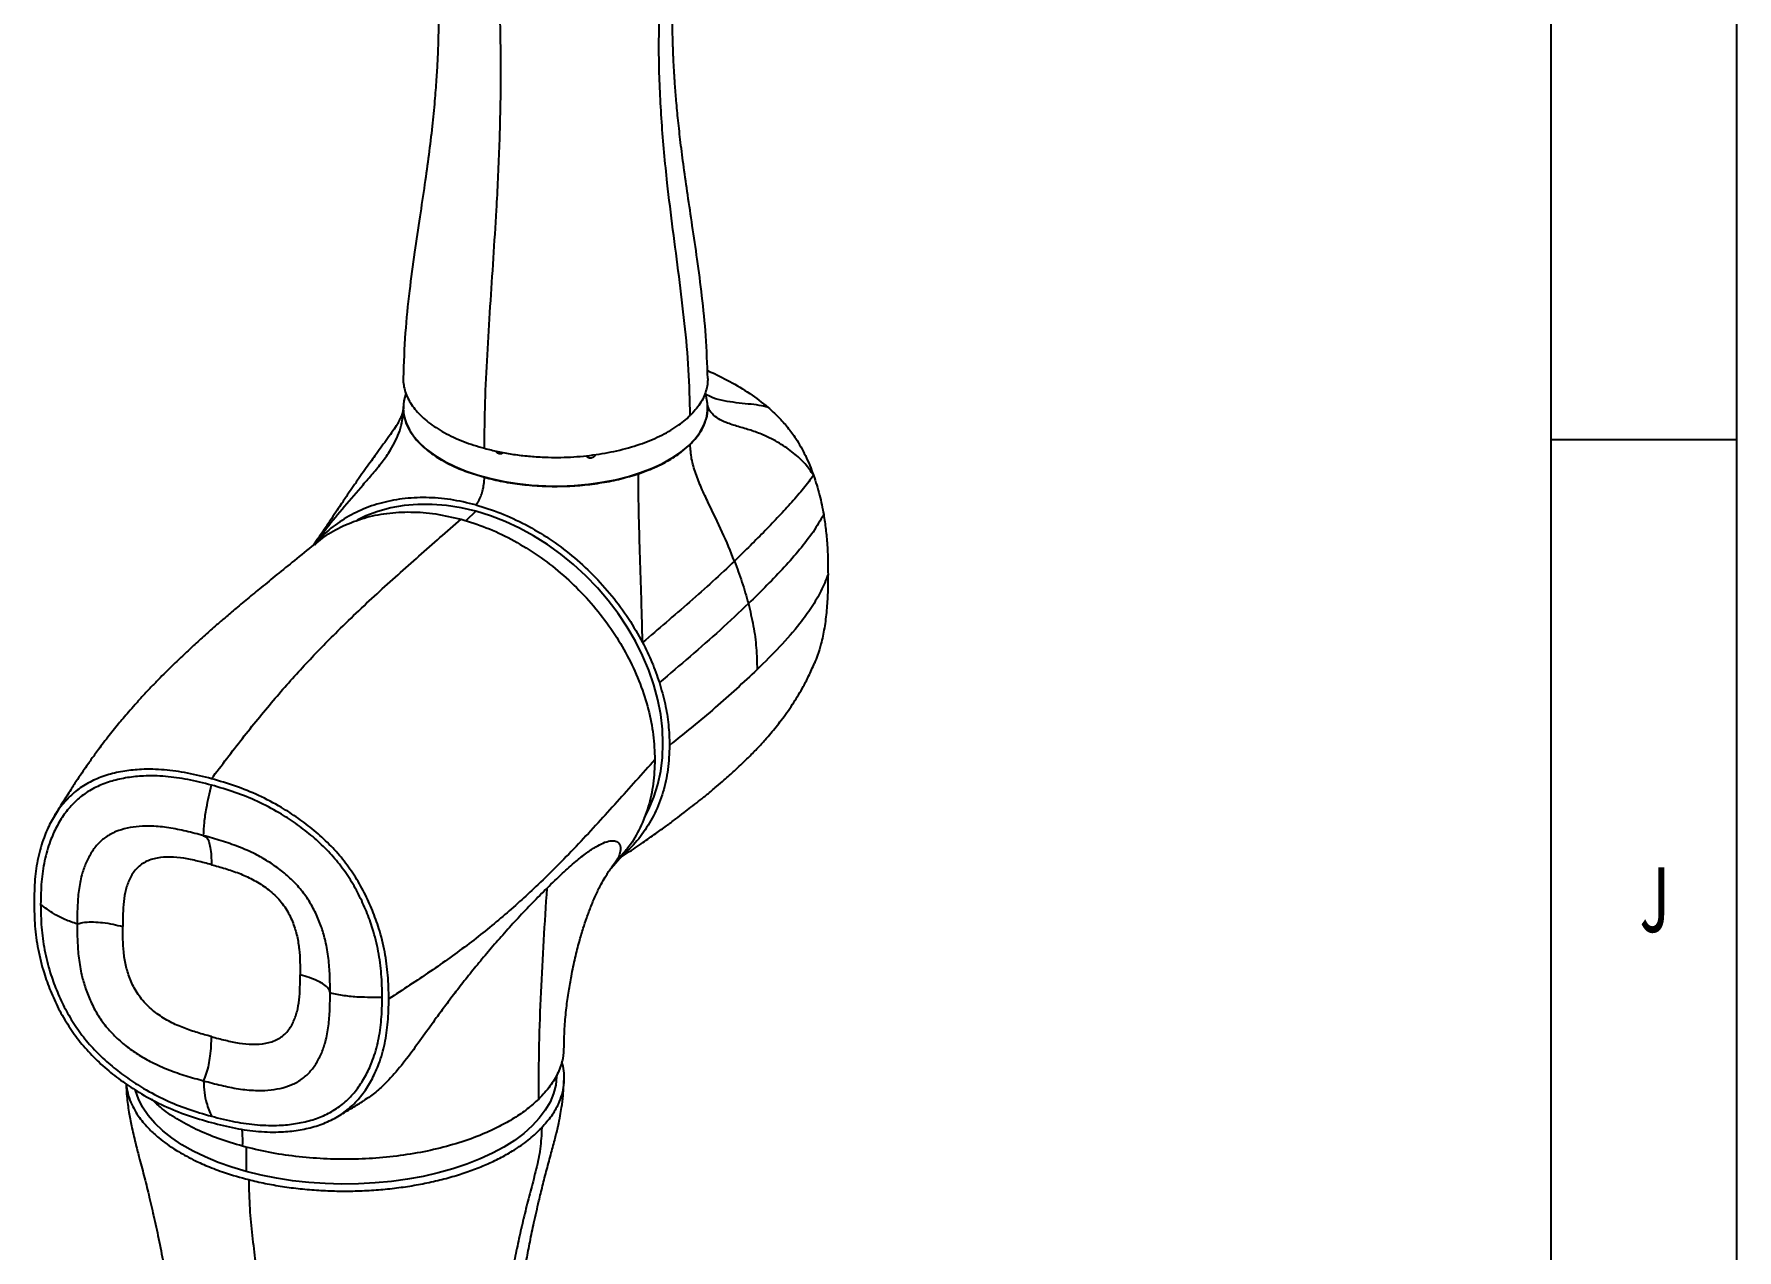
# Model space of a CAD drawing. Header units: millimetres. Extents: x 0 to 841, y 0 to 594.
# Drawn here: x 749.3 to 841, y 153.4 to 218.9 of the extents above; entities that cross this region are included whole.
import ezdxf

# ---------------------------------------------------------------- set-up
doc = ezdxf.new("R2010")
doc.units = ezdxf.units.MM
doc.layers.add('10', color=7, linetype='Continuous')
doc.layers.add('5', color=7, linetype='Continuous')
doc.styles.add('SLDTEXTSTYLE4', font='TXT', dxfattribs={"width": 0.7})

msp = doc.modelspace()

# ---------------------------------------------------------------- linework, layer by layer
at = {"color": 7, "linetype": 'Continuous', "lineweight": 25}
for p, q in [((769.1772, 198.7422), (769.1772, 198.7251)), ((769.1982, 198.9416), (769.1855, 198.7249)), ((785.5766, 198.7251), (785.5766, 198.7422)), ((784.0754, 196.2893), (784.6289, 196.7541)), ((781.841, 195.1826), (782.3503, 195.3674)), ((764.5518, 191.6371), (764.3471, 191.3409)), ((764.5507, 191.6379), (764.5255, 191.6011)), ((780.377, 173.9482), (780.9435, 174.6113))]:
    msp.add_line(p, q, dxfattribs=at)
at = {"color": 8, "linetype": 'Continuous', "lineweight": 25}
for p, q in [((769.1855, 198.7249), (769.1796, 198.6238)), ((773.0833, 193.1629), (772.5514, 192.6437)), ((764.5255, 191.6011), (764.347, 191.3409)), ((760.7158, 158.9233), (760.7158, 157.6054))]:
    msp.add_line(p, q, dxfattribs=at)
at = {"color": 7, "linetype": 'Continuous', "lineweight": 25, "flags": 128}
for points in [[(769.3097, 199.4981), (769.2082, 199.1091), (769.1774, 198.7135), (769.2187, 198.3182), (769.3316, 197.9266), (769.5152, 197.5422), (769.768, 197.1683), (770.0876, 196.8082), (770.4712, 196.4652), (770.9156, 196.1421), (771.4167, 195.8419), (771.9702, 195.5672), (772.5712, 195.3204), (773.2145, 195.1037), (773.8943, 194.9189), (774.6047, 194.7677), (775.3395, 194.6515), (776.0922, 194.5712), (776.8562, 194.5276), (777.6248, 194.521), (778.3912, 194.5515), (779.1487, 194.6188), (779.8906, 194.7224), (780.6104, 194.8613), (781.3018, 195.0343), (781.9587, 195.2399), (782.5753, 195.4762), (783.1463, 195.7413), (783.6666, 196.0327), (784.1316, 196.348), (784.5372, 196.6843), (784.8799, 197.0386), (785.1567, 197.408), (785.365, 197.7891), (785.5032, 198.1785), (785.57, 198.5729), (785.5648, 198.9688), (785.4876, 199.3627), (785.4412, 199.5066)], [(773.0833, 193.1629), (772.2923, 193.3478), (771.5061, 193.4713), (770.7297, 193.5326), (769.9677, 193.5314), (769.225, 193.4677), (768.506, 193.3419), (767.8153, 193.1547), (767.1571, 192.9073), (766.6907, 192.685)], [(782.1627, 176.6748), (782.3982, 177.1202), (782.6722, 177.7655), (782.8871, 178.4456), (783.0416, 179.1561), (783.1346, 179.8928), (783.1657, 180.651), (783.1346, 181.4262), (783.0416, 182.2134), (782.8871, 183.0079), (782.6722, 183.8048), (782.3982, 184.5991), (782.0668, 185.386), (781.68, 186.1605), (781.2401, 186.918), (780.75, 187.6538), (780.2126, 188.3633), (779.6313, 189.0421), (779.0096, 189.6861), (778.3514, 190.2912), (777.6606, 190.8539), (776.9417, 191.3705), (776.199, 191.8379), (775.437, 192.2532), (774.6606, 192.614), (773.8744, 192.9178), (773.0833, 193.1629)], [(777.4361, 162.7982), (777.435, 162.7142), (777.387, 162.2539), (777.2691, 161.7969), (777.0819, 161.346), (776.8266, 160.9041), (776.5048, 160.4739), (776.1185, 160.0581), (775.67, 159.6591), (775.1621, 159.2795), (774.5979, 158.9216), (773.981, 158.5875), (773.315, 158.2795), (772.6042, 157.9993), (771.8529, 157.7486), (771.0657, 157.5292), (770.2475, 157.3422), (769.4034, 157.1888), (768.5385, 157.07), (767.6582, 156.9866), (766.7678, 156.9389), (765.873, 156.9274), (764.9791, 156.9521), (764.0918, 157.0128), (763.2165, 157.1092), (762.3585, 157.2407), (761.5233, 157.4065), (760.7158, 157.6054)], [(760.7158, 157.6054), (759.9412, 157.8364), (759.2041, 158.098), (758.5091, 158.3886), (757.8606, 158.7064), (757.2624, 159.0493), (756.7184, 159.4154), (756.2318, 159.8024), (755.8056, 160.2078), (755.4425, 160.6292), (755.1448, 161.064), (754.9142, 161.5094), (754.7521, 161.9628), (754.7418, 162.0006)]]:
    msp.add_lwpolyline(points, dxfattribs=at)
at = {"color": 7, "linetype": 'Continuous', "lineweight": 25}
for points, knots in [([(785.5767, 200.3109), (785.5517, 201.0794), (785.5033, 202.5648), (785.2813, 204.7059), (785.0227, 206.6819), (784.754, 208.4945), (784.5047, 210.1466), (784.29, 211.6404), (784.1174, 212.977), (783.9835, 214.1717), (783.8836, 215.2189), (783.8112, 216.1285), (783.7584, 216.9378), (783.7188, 217.7183), (783.691, 218.5125), (783.6759, 219.3484), (783.6764, 220.2265), (783.6952, 221.1475), (783.7332, 222.0958), (783.7936, 223.1199), (783.8854, 224.2912), (784.0195, 225.648), (784.1998, 227.145), (784.4269, 228.7709), (784.6903, 230.5174), (784.978, 232.4292), (785.2572, 234.5122), (785.4977, 236.7706), (785.5496, 238.3454), (785.5765, 239.1593)], [0, 0, 0, 0, 0.0581819, 0.1124539, 0.1627764, 0.209129, 0.2515084, 0.2899108, 0.3243423, 0.3548101, 0.3824818, 0.405813, 0.4260533, 0.4465442, 0.4674706, 0.4888338, 0.5126401, 0.5369728, 0.5618357, 0.5879632, 0.6184965, 0.6538048, 0.6938961, 0.7348543, 0.7798401, 0.8288561, 0.8819038, 0.9389611, 1, 1, 1, 1]), ([(784.6292, 198.3141), (784.6114, 199.1348), (784.5758, 200.7765), (784.3396, 203.281), (784.0358, 205.7976), (783.699, 208.3218), (783.3545, 211.1022), (783.0747, 214.1242), (782.9227, 217.371), (782.9666, 220.3157), (783.1414, 222.9692), (783.3835, 225.3506), (783.6961, 227.7069), (784.0337, 230.0531), (784.3384, 232.4097), (784.5756, 234.7908), (784.6113, 236.4167), (784.6292, 237.2295)], [0, 0, 0, 0, 0.0626285, 0.1252753, 0.1880309, 0.2508616, 0.3136887, 0.3958663, 0.4779058, 0.5598977, 0.6227207, 0.6856247, 0.7485888, 0.8115574, 0.8744506, 0.9372346, 1, 1, 1, 1]), ([(770.9058, 223.7922), (770.9188, 223.6343), (770.9529, 223.2178), (770.9952, 222.5479), (771.0352, 221.7671), (771.0628, 220.9729), (771.078, 220.137), (771.0775, 219.2589), (771.0586, 218.338), (771.0207, 217.3897), (770.9602, 216.3656), (770.8684, 215.1944), (770.7343, 213.8376), (770.5541, 212.3406), (770.3269, 210.7147), (770.0636, 208.9681), (769.7758, 207.0563), (769.4967, 204.9734), (769.2562, 202.7151), (769.2042, 201.1403), (769.1774, 200.3263)], [0, 0, 0, 0, 0.0203759, 0.0537465, 0.0875305, 0.1220323, 0.1572539, 0.1965028, 0.236619, 0.2776091, 0.320684, 0.3710234, 0.4292358, 0.4953322, 0.5628579, 0.6370312, 0.7178462, 0.8052953, 0.8993623, 1, 1, 1, 1]), ([(769.1787, 200.3263), (769.1782, 200.3206), (769.1665, 200.1976), (769.1965, 199.9542), (769.2749, 199.5983), (769.4183, 199.248), (769.6153, 198.9076), (769.8664, 198.5776), (770.1742, 198.2559), (770.6509, 197.8492), (771.2258, 197.475), (771.8841, 197.1423), (772.4154, 196.9169), (772.9702, 196.7166), (773.3563, 196.6056), (773.55, 196.5499)], [0, 0, 0, 0, 0.0037004, 0.079892, 0.1577398, 0.2361602, 0.311836, 0.3880378, 0.4658978, 0.5443305, 0.6960405, 0.7738789, 0.8522895, 0.9259029, 1, 1, 1, 1]), ([(785.5744, 200.311), (785.5721, 200.2047), (785.5672, 199.981), (785.4896, 199.6391), (785.3545, 199.2876), (785.107, 198.836), (784.8179, 198.5203), (784.6292, 198.3141)], [0, 0, 0, 0, 0.1535309, 0.3232225, 0.4966015, 0.6712551, 1, 1, 1, 1]), ([(785.5577, 200.736), (785.5898, 200.7227), (785.9963, 200.555), (786.7651, 200.1606), (787.8395, 199.533), (788.4993, 199.0115), (788.8234, 198.7553)], [0, 0, 0, 0, 0.0280554, 0.3548205, 0.6830182, 1, 1, 1, 1]), ([(769.1856, 198.7385), (769.1857, 198.7256), (769.1862, 198.6522), (769.164, 198.5433), (769.1268, 198.4017), (769.0846, 198.2945), (769.0389, 198.1934), (768.9834, 198.0814), (768.9006, 197.9293), (768.7737, 197.7172), (768.569, 197.4074), (768.2759, 197.0001), (767.9596, 196.571), (767.6649, 196.168), (767.3858, 195.7816), (767.1002, 195.3809), (766.7936, 194.9441), (766.4917, 194.5077), (766.2344, 194.1313), (766.0273, 193.8261), (765.8331, 193.5386), (765.5945, 193.1837), (765.2834, 192.7196), (764.9209, 192.1788), (764.6588, 191.7944), (764.5265, 191.6004)], [0, 0, 0, 0, 0.00904902, 0.05118518, 0.08472867, 0.12805462, 0.15882044, 0.18445902, 0.21150074, 0.24457278, 0.30103432, 0.3559663, 0.40310619, 0.44824284, 0.48843151, 0.53314486, 0.58326294, 0.63793532, 0.6848257, 0.71530783, 0.74617731, 0.79062551, 0.84960096, 0.92412952, 1, 1, 1, 1]), ([(773.55, 196.5499), (773.7875, 196.4897), (774.2648, 196.3687), (775.0286, 196.232), (775.826, 196.1306), (776.8249, 196.0586), (777.7948, 196.0558), (778.7104, 196.1128), (779.3906, 196.186), (780.0515, 196.2876), (780.6922, 196.4169), (781.3169, 196.5754), (781.9124, 196.7606), (782.4719, 196.9698), (782.993, 197.2011), (783.48, 197.4568), (783.9166, 197.7298), (784.3056, 198.0155), (784.5211, 198.2144), (784.6292, 198.3141)], [0, 0, 0, 0, 0.0616351, 0.1238574, 0.1879674, 0.2527386, 0.3585067, 0.412774, 0.4674404, 0.5201936, 0.5733133, 0.6275891, 0.6822641, 0.735196, 0.7884977, 0.8423723, 0.8970319, 0.9483474, 1, 1, 1, 1]), ([(788.8234, 198.7553), (789.0124, 198.5861), (789.386, 198.2514), (789.8858, 197.6865), (790.3896, 196.9948), (790.8775, 196.1281), (791.1379, 195.4538), (791.2744, 195.1002)], [0, 0, 0, 0, 0.167586, 0.3314453, 0.4966482, 0.7360011, 1, 1, 1, 1]), ([(774.3457, 196.2551), (774.3172, 196.2664), (774.26, 196.2889), (774.1964, 196.3458), (774.175, 196.3877), (774.168, 196.4012)], [0, 0, 0, 0, 0.4037308, 0.8071142, 1, 1, 1, 1]), ([(774.5471, 196.3263), (774.5452, 196.3225), (774.5383, 196.3087), (774.5206, 196.2895), (774.4947, 196.2695), (774.4645, 196.2556), (774.4308, 196.2476), (774.399, 196.2464), (774.3703, 196.2492), (774.354, 196.2532), (774.3457, 196.2551)], [0, 0, 0, 0, 0.05723538, 0.20824903, 0.3550784, 0.50616306, 0.65303451, 0.80416928, 0.90148147, 1, 1, 1, 1]), ([(787.0139, 190.4782), (786.8034, 191.0001), (786.378, 192.0554), (785.7301, 193.3541), (785.2317, 194.4046), (784.9155, 195.194), (784.6795, 195.9866), (784.6459, 196.4984), (784.6292, 196.7541)], [0, 0, 0, 0, 0.2482039, 0.5018388, 0.6290613, 0.7543094, 0.8772637, 1, 1, 1, 1]), ([(779.2954, 196.0177), (779.2643, 196.0162), (779.202, 196.013), (779.1238, 196.0473), (779.0951, 196.0882), (779.082, 196.1068)], [0, 0, 0, 0, 0.3523817, 0.7044601, 1, 1, 1, 1]), ([(779.5198, 196.2109), (779.5185, 196.2029), (779.5122, 196.1665), (779.4663, 196.1059), (779.3896, 196.0426), (779.3268, 196.026), (779.2954, 196.0177)], [0, 0, 0, 0, 0.0847964, 0.3895951, 0.6942566, 1, 1, 1, 1]), ([(773.0833, 193.5058), (773.1324, 193.5632), (773.2294, 193.6767), (773.3563, 193.9474), (773.4597, 194.2673), (773.5347, 194.6328), (773.5448, 194.8693), (773.55, 194.9899)], [0, 0, 0, 0, 0.1818148, 0.3593374, 0.5417605, 0.7662319, 1, 1, 1, 1]), ([(782.0696, 186.092), (782.0555, 186.6078), (782.0279, 187.6166), (781.9837, 189.0958), (781.9458, 190.3046), (781.9148, 191.2847), (781.8921, 192.0433), (781.8734, 192.7561), (781.8591, 193.4134), (781.8491, 194.0104), (781.8424, 194.6154), (781.8416, 194.9892), (781.8412, 195.1825)], [0, 0, 0, 0, 0.1677369, 0.328053, 0.4904155, 0.5742945, 0.6585774, 0.7419032, 0.8038907, 0.8663215, 0.9308636, 1, 1, 1, 1]), ([(791.2744, 195.1002), (791.1037, 194.8656), (790.765, 194.4004), (790.1057, 193.6509), (789.4169, 192.8963), (788.6689, 192.1193), (787.8648, 191.3119), (787.3013, 190.7598), (787.0139, 190.4782)], [0, 0, 0, 0, 0.1676249, 0.3323788, 0.4949239, 0.6583943, 0.8257526, 1, 1, 1, 1]), ([(791.2744, 195.1002), (791.3905, 194.7442), (791.6211, 194.0371), (791.7544, 193.3312), (791.8206, 192.9806)], [0, 0, 0, 0, 0.50337561, 1, 1, 1, 1]), ([(773.0833, 193.5058), (772.6322, 193.6119), (771.7301, 193.8241), (770.3995, 193.9218), (769.1141, 193.8547), (767.8955, 193.609), (766.7625, 193.1938), (765.7418, 192.6085), (764.9478, 191.9895), (764.5571, 191.5149), (764.4129, 191.3397)], [0, 0, 0, 0, 0.1318379, 0.26367759, 0.39551823, 0.52735479, 0.65918286, 0.79100321, 0.92282415, 1, 1, 1, 1]), ([(773.0833, 193.5058), (773.5344, 193.3667), (774.4366, 193.0885), (775.7671, 192.463), (777.0525, 191.6972), (778.2713, 190.7892), (779.4035, 189.7579), (780.4271, 188.6189), (781.3377, 187.3951), (781.8256, 186.5264), (782.0696, 186.092)], [0, 0, 0, 0, 0.12500555, 0.25001279, 0.37502094, 0.50002522, 0.62502144, 0.75001035, 0.87499981, 1, 1, 1, 1]), ([(758.8491, 178.7556), (759.4032, 179.4864), (760.5075, 180.943), (762.174, 182.9933), (763.8463, 184.8759), (765.7123, 186.7968), (767.7734, 188.7488), (770.0285, 190.7536), (771.5351, 192.0712), (772.29, 192.7314)], [0, 0, 0, 0, 0.1252961, 0.2497105, 0.3738171, 0.4981234, 0.664569, 0.8319226, 1, 1, 1, 1]), ([(764.5233, 191.4518), (764.6499, 191.5623), (765.0709, 191.9296), (765.9236, 192.3902), (767.0556, 192.8249), (768.2851, 193.0769), (769.581, 193.149), (770.9238, 193.0525), (771.8345, 192.8385), (772.29, 192.7314)], [0, 0, 0, 0, 0.06690167, 0.22244122, 0.37789945, 0.53345065, 0.68897988, 0.84445348, 1, 1, 1, 1]), ([(772.29, 192.7314), (772.7454, 192.5909), (773.656, 192.31), (774.9987, 191.6765), (776.2951, 190.9003), (777.5229, 189.979), (778.6612, 188.9327), (779.6905, 187.7781), (780.5931, 186.5351), (781.3536, 185.2253), (781.9597, 183.8707), (782.3973, 182.4955), (782.6743, 181.1188), (782.7088, 180.2266), (782.7261, 179.7805)], [0, 0, 0, 0, 0.0833442, 0.1666545, 0.2499999, 0.3333465, 0.4166486, 0.4999995, 0.5833438, 0.6666548, 0.7499994, 0.8333066, 0.9166508, 1, 1, 1, 1]), ([(791.8207, 192.9806), (791.6412, 192.6692), (791.2847, 192.0505), (790.534, 191.0935), (789.6999, 190.1402), (788.7675, 189.1702), (788.1015, 188.5181), (787.7639, 188.1876)], [0, 0, 0, 0, 0.2003633, 0.3981721, 0.5952374, 0.7948522, 1, 1, 1, 1]), ([(791.8206, 192.9806), (791.8608, 192.718), (791.9435, 192.1782), (792.0103, 191.3908), (792.0472, 190.5817), (792.0506, 190.0498), (792.0525, 189.7663)], [0, 0, 0, 0, 0.2414709, 0.4964094, 0.731628, 1, 1, 1, 1]), ([(764.5071, 191.4706), (764.1532, 191.1837), (763.4805, 190.6383), (762.5195, 189.8629), (761.664, 189.1679), (760.8911, 188.5329), (760.2098, 187.9641), (759.6274, 187.4691), (759.1746, 187.0775), (758.8178, 186.7645), (758.4998, 186.482), (758.0946, 186.1175), (757.5836, 185.6481), (756.9808, 185.0776), (756.4487, 184.5565), (755.9871, 184.0905), (755.5821, 183.6709), (755.1602, 183.2205), (754.7552, 182.7739), (754.3984, 182.3674), (754.1031, 182.0214), (753.8264, 181.6894), (753.553, 181.3529), (753.2588, 180.9806), (752.9779, 180.6146), (752.7256, 180.2766), (752.5238, 180), (752.3477, 179.7544), (752.1596, 179.4879), (751.9186, 179.1398), (751.6126, 178.6861), (751.245, 178.1245), (750.8192, 177.4533), (750.524, 176.9672), (750.3654, 176.7061)], [0, 0, 0, 0, 0.07090861, 0.13478337, 0.19164664, 0.24152179, 0.28911165, 0.32798777, 0.35817274, 0.37969356, 0.39850716, 0.41985069, 0.45826247, 0.49774235, 0.53693573, 0.56146687, 0.58821097, 0.61716302, 0.64618106, 0.67087236, 0.69111379, 0.70817382, 0.72929171, 0.74993263, 0.77266651, 0.79212815, 0.80770019, 0.81992578, 0.83427123, 0.8548664, 0.88171701, 0.91483586, 0.95424877, 1, 1, 1, 1]), ([(787.0139, 190.4782), (786.6297, 190.1122), (785.8706, 189.3892), (784.6139, 188.2797), (783.3375, 187.1807), (782.4903, 186.4532), (782.0696, 186.092)], [0, 0, 0, 0, 0.2577782, 0.5092986, 0.7563304, 1, 1, 1, 1]), ([(787.0139, 190.4782), (787.1546, 190.0984), (787.4368, 189.337), (787.6547, 188.5714), (787.7639, 188.1876)], [0, 0, 0, 0, 0.49875771, 1, 1, 1, 1]), ([(792.0525, 189.7663), (791.9356, 189.4644), (791.702, 188.8613), (791.1772, 187.9785), (790.4482, 186.971), (789.4718, 185.8516), (788.646, 185.0372), (788.2342, 184.6311)], [0, 0, 0, 0, 0.1671443, 0.3339516, 0.5008507, 0.7511363, 1, 1, 1, 1]), ([(792.0525, 189.7663), (792.0499, 189.4387), (792.0448, 188.7882), (791.9866, 187.8211), (791.8715, 186.8904), (791.7009, 186.0878), (791.5162, 185.4552), (791.3805, 185.1214), (791.3208, 184.9746)], [0, 0, 0, 0, 0.19433763, 0.38593153, 0.58257395, 0.76723489, 0.89758202, 1, 1, 1, 1]), ([(787.7639, 188.1876), (787.2636, 187.7143), (786.2707, 186.7749), (784.6341, 185.3434), (783.526, 184.4014), (782.9735, 183.9317)], [0, 0, 0, 0, 0.3374445, 0.6696507, 1, 1, 1, 1]), ([(787.7639, 188.1876), (787.8603, 187.7875), (788.0531, 186.9873), (788.2054, 185.7959), (788.2246, 185.0196), (788.2343, 184.6311)], [0, 0, 0, 0, 0.333167, 0.6662258, 1, 1, 1, 1]), ([(782.0696, 186.092), (782.246, 185.7364), (782.5988, 185.0251), (782.8486, 184.2962), (782.9735, 183.9317)], [0, 0, 0, 0, 0.4999998, 1, 1, 1, 1]), ([(780.8239, 174.4713), (780.9697, 174.5678), (781.3909, 174.8463), (782.0433, 175.2923), (782.7402, 175.7797), (783.3315, 176.2053), (783.8382, 176.5793), (784.2781, 176.9118), (784.6861, 177.2268), (785.1027, 177.5553), (785.5599, 177.925), (786.0207, 178.309), (786.4217, 178.654), (786.7442, 178.9394), (787.0418, 179.2091), (787.3933, 179.5369), (787.8178, 179.9496), (788.2543, 180.3981), (788.6432, 180.8227), (789.0641, 181.3082), (789.5655, 181.9315), (790.0366, 182.5945), (790.4081, 183.1785), (790.7002, 183.6774), (791.0222, 184.2818), (791.2201, 184.7398), (791.3214, 184.9743)], [0, 0, 0, 0, 0.0384248, 0.1109324, 0.1721707, 0.2227978, 0.2673172, 0.3071337, 0.3409479, 0.3779358, 0.4201764, 0.4655472, 0.5046004, 0.5308148, 0.5545766, 0.5860666, 0.6263957, 0.6714133, 0.7088872, 0.7381879, 0.7935983, 0.8567123, 0.8845458, 0.9165985, 0.9573027, 1, 1, 1, 1]), ([(788.2342, 184.6311), (787.4963, 183.9452), (786.0073, 182.5611), (784.3536, 181.2275), (783.5195, 180.5549)], [0, 0, 0, 0, 0.4956078, 1, 1, 1, 1]), ([(782.9735, 183.9317), (783.082, 183.5529), (783.2992, 182.7942), (783.4826, 181.6597), (783.5072, 180.9228), (783.5195, 180.5549)], [0, 0, 0, 0, 0.3330274, 0.667012, 1, 1, 1, 1]), ([(782.7261, 179.7805), (782.0502, 179.0223), (780.7014, 177.509), (778.6487, 175.2528), (776.6492, 173.2245), (774.6804, 171.4312), (772.7498, 169.869), (770.6461, 168.3613), (769.151, 167.3897), (768.4008, 166.9022)], [0, 0, 0, 0, 0.1680774, 0.335431, 0.5018766, 0.6261829, 0.7502895, 0.8747039, 1, 1, 1, 1]), ([(783.5195, 180.5549), (783.5022, 180.1181), (783.4678, 179.2449), (783.1903, 178.0192), (782.7542, 176.8803), (782.1434, 175.8602), (781.4959, 175.0627), (780.9999, 174.6724), (780.8114, 174.5241)], [0, 0, 0, 0, 0.1782063, 0.3563101, 0.534505, 0.7127111, 0.8908152, 1, 1, 1, 1]), ([(782.7261, 179.7805), (782.7087, 179.3439), (782.674, 178.4707), (782.3986, 177.2432), (781.9551, 176.1114), (781.4621, 175.2291), (781.0632, 174.7828), (780.9246, 174.6278)], [0, 0, 0, 0, 0.2206898, 0.4413798, 0.6619863, 0.8825801, 1, 1, 1, 1]), ([(758.8491, 178.7556), (758.4166, 178.8651), (757.5648, 179.0808), (756.2999, 179.2575), (755.1709, 179.2828), (754.1732, 179.1837), (753.3043, 178.9932), (752.4968, 178.6951), (751.7715, 178.2814), (751.1413, 177.7494), (750.6072, 177.1122), (750.1667, 176.3899), (749.785, 175.5266), (749.4943, 174.5113), (749.3221, 173.3323), (749.3057, 172.5111), (749.2974, 172.0941)], [0, 0, 0, 0, 0.0844124, 0.1662528, 0.2486137, 0.3114706, 0.374516, 0.4384252, 0.5000001, 0.5615669, 0.6254826, 0.6885181, 0.7513863, 0.8337385, 0.915583, 1, 1, 1, 1]), ([(758.8491, 178.4127), (758.4265, 178.5198), (757.5974, 178.7298), (756.3696, 178.9017), (755.2786, 178.9262), (754.3177, 178.8306), (753.4887, 178.649), (752.7169, 178.3658), (752.0219, 177.9705), (751.4192, 177.4607), (750.9105, 176.851), (750.4907, 176.1616), (750.1226, 175.3304), (749.842, 174.3492), (749.675, 173.2046), (749.6592, 172.4053), (749.6512, 171.998)], [0, 0, 0, 0, 0.0855679, 0.1678837, 0.2503743, 0.3132098, 0.3759993, 0.4382493, 0.4999958, 0.5617503, 0.6240089, 0.686793, 0.7496226, 0.8321216, 0.9144372, 1, 1, 1, 1]), ([(758.4291, 175.6884), (758.4383, 175.9249), (758.4569, 176.4014), (758.6009, 177.3275), (758.7549, 178.0007), (758.8491, 178.4127)], [0, 0, 0, 0, 0.276772, 0.5574696, 1, 1, 1, 1]), ([(768.4008, 166.9022), (768.3925, 167.3237), (768.3762, 168.1537), (768.2039, 169.4264), (767.9133, 170.5997), (767.5315, 171.6705), (767.0911, 172.6322), (766.557, 173.5598), (765.9268, 174.4342), (765.2014, 175.2423), (764.3939, 175.9792), (763.5251, 176.642), (762.5274, 177.2835), (761.3984, 177.8719), (760.1335, 178.3827), (759.2817, 178.63), (758.8491, 178.7556)], [0, 0, 0, 0, 0.08441164, 0.16625611, 0.24861369, 0.31148186, 0.37451736, 0.43842697, 0.49999992, 0.56156864, 0.62548395, 0.68852939, 0.75138633, 0.83374189, 0.91558221, 1, 1, 1, 1]), ([(768.0471, 166.9984), (768.039, 167.4101), (768.0232, 168.218), (767.8563, 169.4533), (767.5757, 170.587), (767.2076, 171.6184), (766.7878, 172.5359), (766.279, 173.4222), (765.6763, 174.2596), (764.9814, 175.0326), (764.2095, 175.7353), (763.3806, 176.3675), (762.4196, 176.9855), (761.3286, 177.554), (760.1008, 178.0495), (759.2717, 178.2901), (758.8491, 178.4127)], [0, 0, 0, 0, 0.0855683, 0.1678839, 0.2503774, 0.313207, 0.3759911, 0.4382497, 0.5000042, 0.5617507, 0.6240007, 0.6867902, 0.7496257, 0.8321218, 0.9144376, 1, 1, 1, 1]), ([(758.4291, 175.6884), (758.1139, 175.7722), (757.4877, 175.9386), (756.5532, 176.1291), (755.7079, 176.2186), (754.9585, 176.2046), (754.3076, 176.1105), (753.6987, 175.9246), (753.156, 175.632), (752.7019, 175.2294), (752.3393, 174.7378), (752.0597, 174.1829), (751.8352, 173.5177), (751.6905, 172.7378), (751.6249, 171.8498), (751.621, 171.244), (751.6191, 170.939)], [0, 0, 0, 0, 0.0839726, 0.1667998, 0.2493286, 0.3118508, 0.3748044, 0.4376077, 0.5, 0.5623923, 0.6251956, 0.6881492, 0.7506714, 0.8332002, 0.9160274, 1, 1, 1, 1]), ([(765.2391, 167.2374), (765.2372, 167.5435), (765.2333, 168.1514), (765.1677, 169.0749), (765.023, 169.9335), (764.7985, 170.7208), (764.5189, 171.4277), (764.1563, 172.1164), (763.7022, 172.7657), (763.1595, 173.3534), (762.5506, 173.8702), (761.8997, 174.3181), (761.1503, 174.7394), (760.305, 175.1094), (759.3705, 175.4269), (758.7443, 175.6008), (758.4291, 175.6884)], [0, 0, 0, 0, 0.0839726, 0.1667998, 0.2493286, 0.3118508, 0.3748044, 0.4376077, 0.5, 0.5623923, 0.6251956, 0.6881492, 0.7506714, 0.8332002, 0.9160274, 1, 1, 1, 1]), ([(758.4291, 175.6884), (758.4865, 175.6667), (758.6029, 175.6227), (758.7157, 175.3768), (758.7955, 175.0367), (758.8411, 174.6138), (758.8465, 174.2871), (758.8491, 174.1269)], [0, 0, 0, 0, 0.1763762, 0.3579209, 0.5485566, 0.7785348, 1, 1, 1, 1]), ([(758.8491, 174.1269), (758.5995, 174.1942), (758.1029, 174.3282), (757.36, 174.4858), (756.6255, 174.5576), (755.9189, 174.5078), (755.2725, 174.3078), (754.7714, 173.9137), (754.4365, 173.3837), (754.2238, 172.789), (754.1134, 172.1464), (754.0746, 171.478), (754.0737, 171.0243), (754.0733, 170.7962)], [0, 0, 0, 0, 0.0938207, 0.1866074, 0.2794052, 0.3733257, 0.466853, 0.5596894, 0.6481596, 0.736582, 0.8239585, 0.9115112, 1, 1, 1, 1]), ([(758.8491, 174.1269), (759.0988, 174.0585), (759.5953, 173.9226), (760.3383, 173.6764), (761.0728, 173.3489), (761.7794, 172.9151), (762.4257, 172.3638), (762.9268, 171.6972), (763.2617, 170.9851), (763.4745, 170.2748), (763.5848, 169.5723), (763.6236, 168.8828), (763.6245, 168.4286), (763.625, 168.2002)], [0, 0, 0, 0, 0.0938207, 0.1866074, 0.2794052, 0.3733257, 0.466853, 0.5596894, 0.6481596, 0.736582, 0.8239585, 0.9115112, 1, 1, 1, 1]), ([(777.8362, 164.3413), (777.8439, 164.7006), (777.8583, 165.3803), (777.957, 166.3774), (778.082, 167.2798), (778.2379, 168.1726), (778.4277, 169.0753), (778.6448, 169.9413), (778.856, 170.657), (779.0715, 171.3063), (779.3015, 171.9212), (779.566, 172.5391), (779.8205, 173.0549), (780.0329, 173.4312), (780.164, 173.6413), (780.2445, 173.7632), (780.315, 173.8652), (780.3858, 173.9595), (780.3958, 173.9708), (780.4013, 173.977)], [0, 0, 0, 0, 0.1036386, 0.196008, 0.277398, 0.3484507, 0.4317642, 0.5042958, 0.564496, 0.6127992, 0.6713328, 0.734673, 0.7990031, 0.8527078, 0.8899395, 0.9072821, 0.9311756, 0.9620162, 1, 1, 1, 1]), ([(776.4724, 161.5049), (776.4792, 162.4797), (776.4927, 164.4048), (776.5943, 167.2491), (776.7451, 170.06), (776.8655, 171.9271), (776.9262, 172.8676)], [0, 0, 0, 0, 0.2548525, 0.5033042, 0.7497898, 1, 1, 1, 1]), ([(749.2974, 172.0941), (749.3057, 171.6727), (749.322, 170.8427), (749.4943, 169.57), (749.785, 168.3967), (750.1667, 167.3259), (750.6072, 166.3642), (751.1413, 165.4366), (751.7714, 164.5622), (752.4968, 163.7541), (753.3043, 163.0171), (754.1732, 162.3544), (755.1709, 161.7129), (756.2999, 161.1245), (757.5647, 160.6137), (758.4166, 160.3664), (758.8491, 160.2408)], [0, 0, 0, 0, 0.08441164, 0.16625611, 0.24861369, 0.31148186, 0.37451736, 0.43842697, 0.49999992, 0.56156864, 0.62548395, 0.68852939, 0.75138633, 0.83374189, 0.91558221, 1, 1, 1, 1]), ([(749.6512, 171.998), (749.6592, 171.5862), (749.675, 170.7784), (749.842, 169.543), (750.1226, 168.4094), (750.4907, 167.378), (750.9105, 166.4605), (751.4192, 165.5742), (752.0219, 164.7368), (752.7169, 163.9638), (753.4887, 163.261), (754.3177, 162.6289), (755.2786, 162.0109), (756.3697, 161.4424), (757.5975, 160.9469), (758.4266, 160.7063), (758.8491, 160.5836)], [0, 0, 0, 0, 0.0855683, 0.1678839, 0.2503774, 0.313207, 0.3759911, 0.4382497, 0.5000042, 0.5617507, 0.6240007, 0.6867902, 0.7496257, 0.8321218, 0.9144376, 1, 1, 1, 1]), ([(751.6191, 170.939), (751.3935, 171.0118), (750.9392, 171.1585), (750.2727, 171.5193), (749.8871, 171.8163), (749.6512, 171.998)], [0, 0, 0, 0, 0.276772, 0.5574696, 1, 1, 1, 1]), ([(751.6191, 170.939), (751.7566, 170.9733), (752.0356, 171.0427), (752.5159, 171.053), (753.0269, 171.0136), (753.5548, 170.927), (753.9026, 170.8392), (754.0733, 170.7962)], [0, 0, 0, 0, 0.17637617, 0.35792092, 0.54855658, 0.77853479, 1, 1, 1, 1]), ([(751.6191, 170.939), (751.621, 170.633), (751.6249, 170.0251), (751.6905, 169.1015), (751.8352, 168.243), (752.0597, 167.4557), (752.3393, 166.7488), (752.7019, 166.0601), (753.156, 165.4107), (753.6987, 164.8231), (754.3076, 164.3062), (754.9585, 163.8583), (755.7079, 163.437), (756.5532, 163.0671), (757.4877, 162.7496), (758.1139, 162.5756), (758.4291, 162.488)], [0, 0, 0, 0, 0.0839726, 0.1667998, 0.2493286, 0.3118508, 0.3748044, 0.4376077, 0.5, 0.5623923, 0.6251956, 0.6881492, 0.7506714, 0.8332002, 0.9160274, 1, 1, 1, 1]), ([(758.8491, 164.8695), (758.5995, 164.9378), (758.1029, 165.0738), (757.36, 165.32), (756.6255, 165.6474), (755.9189, 166.0813), (755.2725, 166.6326), (754.7714, 167.2992), (754.4365, 168.0112), (754.2238, 168.7216), (754.1134, 169.4241), (754.0746, 170.1136), (754.0737, 170.5678), (754.0733, 170.7962)], [0, 0, 0, 0, 0.0938207, 0.1866074, 0.2794052, 0.3733257, 0.466853, 0.5596894, 0.6481596, 0.736582, 0.8239585, 0.9115112, 1, 1, 1, 1]), ([(758.8491, 164.8695), (759.0988, 164.8021), (759.5953, 164.6682), (760.3383, 164.5106), (761.0728, 164.4388), (761.7794, 164.4885), (762.4257, 164.6886), (762.9268, 165.0827), (763.2617, 165.6127), (763.4745, 166.2074), (763.5848, 166.85), (763.6236, 167.5184), (763.6245, 167.9721), (763.625, 168.2002)], [0, 0, 0, 0, 0.0938207, 0.1866074, 0.2794052, 0.3733257, 0.466853, 0.5596894, 0.6481596, 0.736582, 0.8239585, 0.9115112, 1, 1, 1, 1]), ([(765.2391, 167.2374), (765.2163, 167.3152), (765.1701, 167.473), (764.9156, 167.683), (764.564, 167.878), (764.1274, 168.0536), (763.7903, 168.152), (763.625, 168.2002)], [0, 0, 0, 0, 0.17637617, 0.35792092, 0.54855658, 0.77853479, 1, 1, 1, 1]), ([(758.4291, 162.488), (758.7443, 162.4043), (759.3705, 162.2379), (760.305, 162.0474), (761.1503, 161.9579), (761.8997, 161.9719), (762.5506, 162.066), (763.1595, 162.2518), (763.7022, 162.5445), (764.1563, 162.947), (764.5189, 163.4387), (764.7985, 163.9936), (765.023, 164.6588), (765.1677, 165.4387), (765.2333, 166.3266), (765.2372, 166.9324), (765.2391, 167.2374)], [0, 0, 0, 0, 0.0839726, 0.1667998, 0.2493286, 0.3118508, 0.3748044, 0.4376077, 0.5, 0.5623923, 0.6251956, 0.6881492, 0.7506714, 0.8332002, 0.9160274, 1, 1, 1, 1]), ([(758.8491, 160.5836), (759.2717, 160.4766), (760.1008, 160.2666), (761.3286, 160.0947), (762.4197, 160.0701), (763.3806, 160.1658), (764.2095, 160.3473), (764.9814, 160.6306), (765.6763, 161.0259), (766.279, 161.5356), (766.7878, 162.1454), (767.2076, 162.8347), (767.5757, 163.666), (767.8563, 164.6472), (768.0232, 165.7918), (768.039, 166.591), (768.0471, 166.9984)], [0, 0, 0, 0, 0.0855679, 0.1678837, 0.2503743, 0.3132098, 0.3759993, 0.4382493, 0.4999958, 0.5617503, 0.6240089, 0.686793, 0.7496226, 0.8321216, 0.9144372, 1, 1, 1, 1]), ([(758.8491, 160.2408), (759.2816, 160.1313), (760.1335, 159.9156), (761.3983, 159.7388), (762.5273, 159.7136), (763.5251, 159.8127), (764.3939, 160.0032), (765.2014, 160.3012), (765.9268, 160.715), (766.5569, 161.2469), (767.091, 161.8842), (767.5315, 162.6065), (767.9132, 163.4698), (768.2039, 164.485), (768.3762, 165.6641), (768.3925, 166.4853), (768.4008, 166.9022)], [0, 0, 0, 0, 0.0844124, 0.1662528, 0.2486137, 0.3114706, 0.374516, 0.4384252, 0.5000001, 0.5615669, 0.6254826, 0.6885181, 0.7513863, 0.8337385, 0.915583, 1, 1, 1, 1]), ([(765.2391, 167.2374), (765.4831, 167.1826), (765.9745, 167.0722), (766.929, 166.9925), (767.6227, 166.9961), (768.0471, 166.9984)], [0, 0, 0, 0, 0.27677205, 0.55746958, 1, 1, 1, 1]), ([(758.4291, 162.488), (758.4865, 162.6217), (758.6029, 162.8929), (758.7157, 163.3592), (758.7955, 163.855), (758.8411, 164.3669), (758.8465, 164.7041), (758.8491, 164.8695)], [0, 0, 0, 0, 0.1763762, 0.3579209, 0.5485566, 0.7785348, 1, 1, 1, 1]), ([(777.8217, 164.3413), (777.8149, 164.126), (777.7998, 163.6521), (777.5418, 162.9325), (777.118, 162.1936), (776.6871, 161.734), (776.4724, 161.5049)], [0, 0, 0, 0, 0.2187459, 0.4815231, 0.7416049, 1, 1, 1, 1]), ([(777.7034, 163.498), (777.7268, 163.4238), (777.8027, 163.1834), (777.8434, 162.7699), (777.8293, 162.2605), (777.7264, 161.7477), (777.5186, 161.1869), (777.1813, 160.5819), (776.8204, 160.1677), (776.6388, 159.9593)], [0, 0, 0, 0, 0.061995, 0.2009323, 0.3408404, 0.4822517, 0.6257226, 0.8116848, 1, 1, 1, 1]), ([(754.2522, 162.3207), (754.2628, 162.0929), (754.2864, 161.5828), (754.3976, 160.8299), (754.5562, 159.9933), (754.7442, 159.1941), (754.9793, 158.2813), (755.2215, 157.3663), (755.4823, 156.3203), (755.7448, 155.1971), (756.0112, 153.9689), (756.356, 152.226), (756.7384, 149.983), (757.021, 147.8821), (757.1805, 146.426), (757.2551, 145.6642), (757.3123, 145.0113), (757.3551, 144.4681), (757.3896, 143.9863), (757.4217, 143.4886), (757.4556, 142.8896), (757.4895, 142.153), (757.5183, 141.2865), (757.5353, 140.3606), (757.5377, 139.4035), (757.5275, 138.5206), (757.5101, 137.9428), (757.5025, 137.6901)], [0, 0, 0, 0, 0.0231577, 0.0518423, 0.0774609, 0.1106007, 0.1386196, 0.1795664, 0.223247, 0.2711936, 0.3232662, 0.3793751, 0.4923273, 0.6058073, 0.6418565, 0.6733729, 0.7003363, 0.7227473, 0.7406141, 0.7599579, 0.7843314, 0.8146581, 0.8509366, 0.8912284, 0.9287821, 0.9688519, 1, 1, 1, 1]), ([(758.4291, 162.488), (758.4383, 162.2695), (758.4569, 161.8293), (758.6009, 161.1844), (758.7549, 160.8117), (758.8491, 160.5836)], [0, 0, 0, 0, 0.276772, 0.5574696, 1, 1, 1, 1]), ([(777.8358, 116.8911), (777.825, 117.1817), (777.8052, 117.7161), (777.7113, 118.4413), (777.6123, 119.0217), (777.4902, 119.6232), (777.3341, 120.2894), (777.1078, 121.1634), (776.8478, 122.1347), (776.5569, 123.2891), (776.2455, 124.6211), (775.9341, 126.0954), (775.6549, 127.575), (775.4187, 128.9747), (775.2155, 130.3274), (775.0234, 131.7835), (774.8493, 133.3554), (774.7069, 135.0024), (774.61, 136.5634), (774.554, 138.0171), (774.5359, 139.1497), (774.5357, 140.0232), (774.5426, 140.7054), (774.5596, 141.482), (774.5902, 142.3587), (774.6384, 143.3349), (774.7058, 144.3709), (774.7883, 145.3943), (774.8784, 146.3451), (774.9686, 147.1868), (775.057, 147.9372), (775.1457, 148.6361), (775.2412, 149.3381), (775.3486, 150.0769), (775.4806, 150.9275), (775.6368, 151.8627), (775.8166, 152.8585), (776.0083, 153.8456), (776.2275, 154.8942), (776.4555, 155.8984), (776.6864, 156.8555), (776.9083, 157.719), (777.1383, 158.5551), (777.3489, 159.3351), (777.5101, 160.0008), (777.6265, 160.5673), (777.7194, 161.1209), (777.804, 161.7759), (777.8241, 162.2864), (777.8356, 162.5773)], [0, 0, 0, 0, 0.0159527, 0.0293333, 0.0401048, 0.0483162, 0.063359, 0.0790445, 0.1031272, 0.1271615, 0.1593327, 0.1953872, 0.2292334, 0.2608418, 0.2907767, 0.3208485, 0.3590466, 0.3963029, 0.4309507, 0.4631285, 0.4930404, 0.5061725, 0.5211145, 0.5382539, 0.5575914, 0.579128, 0.6028595, 0.6261996, 0.6469624, 0.6659484, 0.6821041, 0.6968119, 0.7123846, 0.7288573, 0.7461107, 0.7692772, 0.7916952, 0.8133719, 0.8364805, 0.8632134, 0.8817733, 0.9017694, 0.9222772, 0.9395496, 0.9532831, 0.9637577, 0.9719701, 0.9840279, 1, 1, 1, 1]), ([(754.268, 162.3105), (754.285, 162.1494), (754.3201, 161.8144), (754.4907, 161.3465), (754.7085, 160.9065), (755.0216, 160.423), (755.4457, 159.9236), (756.0964, 159.3276), (756.8742, 158.7716), (757.7795, 158.2706), (758.6564, 157.8745), (759.6392, 157.5008), (760.417, 157.287), (760.857, 157.166)], [0, 0, 0, 0, 0.0747979, 0.1555553, 0.2203563, 0.285468, 0.3918829, 0.4726687, 0.6024471, 0.70881, 0.7895544, 0.880982, 1, 1, 1, 1]), ([(760.5292, 158.9662), (760.0853, 159.0982), (759.2008, 159.361), (758.0161, 159.8611), (756.9713, 160.4279), (756.1649, 160.9764), (755.7811, 161.3524), (755.6316, 161.4989)], [0, 0, 0, 0, 0.2179495, 0.4341947, 0.6491748, 0.8633591, 1, 1, 1, 1]), ([(776.4724, 161.5049), (776.2743, 161.3247), (775.8788, 160.9649), (775.1562, 160.4695), (774.3522, 160.0148), (773.3721, 159.5635), (772.2004, 159.1383), (770.8284, 158.7687), (769.389, 158.4967), (767.9044, 158.3235), (766.3956, 158.2501), (764.8807, 158.276), (763.3819, 158.4035), (761.9118, 158.6241), (760.9913, 158.8519), (760.5292, 158.9662)], [0, 0, 0, 0, 0.0650691, 0.1298994, 0.1943185, 0.2582193, 0.3424479, 0.4257506, 0.5082657, 0.5900806, 0.6715871, 0.7530643, 0.8348343, 0.9170905, 1, 1, 1, 1]), ([(765.6036, 160.5376), (765.8837, 160.7028), (766.3644, 160.9864), (766.8442, 161.2846), (767.0445, 161.4091)], [0, 0, 0, 0, 0.5826169, 1, 1, 1, 1]), ([(760.857, 157.166), (761.1509, 157.0965), (761.7409, 156.9569), (762.6722, 156.7947), (763.6356, 156.6689), (764.617, 156.5864), (765.6038, 156.5465), (766.5938, 156.549), (767.5917, 156.595), (768.5763, 156.6845), (769.5358, 156.8155), (770.4686, 156.9867), (771.381, 157.2003), (772.2546, 157.4533), (773.0774, 157.7413), (773.8469, 158.062), (774.5688, 158.4181), (775.2997, 158.8474), (776.0189, 159.3562), (776.4313, 159.7575), (776.6388, 159.9593)], [0, 0, 0, 0, 0.0523489, 0.105056, 0.1588916, 0.2131168, 0.2658559, 0.3189608, 0.3732198, 0.4278777, 0.480632, 0.5337529, 0.5880304, 0.6427074, 0.6958144, 0.7489213, 0.8027859, 0.857435, 0.9282694, 1, 1, 1, 1]), ([(776.6388, 159.9593), (776.6198, 159.579), (776.5817, 158.8166), (776.343, 157.7356), (776.0632, 156.6731), (775.7824, 155.6095), (775.5294, 154.5352), (775.2925, 153.4564), (774.9461, 151.7402), (774.5428, 149.3631), (774.1151, 146.1083), (773.8005, 142.6067), (773.6474, 138.8495), (773.6944, 135.0385), (773.9329, 131.1879), (774.3399, 127.3128), (774.7781, 124.2802), (775.1549, 122.103), (775.406, 120.7842), (775.6751, 119.4609), (775.9743, 118.1325), (776.2881, 116.8048), (776.569, 115.4789), (776.6156, 114.6162), (776.6388, 114.1866)], [0, 0, 0, 0, 0.0249878, 0.0500922, 0.0753339, 0.1005679, 0.1257258, 0.1508299, 0.1758945, 0.244717, 0.3135852, 0.3956953, 0.4778603, 0.5600341, 0.6421931, 0.7242376, 0.8061333, 0.8337351, 0.861385, 0.8890984, 0.9169109, 0.9447818, 0.9724999, 1, 1, 1, 1]), ([(760.857, 157.166), (760.8686, 156.64), (760.8918, 155.5862), (761.0391, 154.1429), (761.2149, 152.7393), (761.3886, 151.3284), (761.5977, 149.4353), (761.8279, 147.0429), (762.0603, 143.9248), (762.2318, 140.5317), (762.3175, 136.84), (762.2987, 133.0372), (762.1754, 129.1288), (761.9568, 125.128), (761.7119, 121.8744), (761.4934, 119.4153), (761.3379, 117.7801), (761.1664, 116.1342), (761.0018, 114.4986), (760.872, 112.8912), (760.862, 111.8914), (760.857, 111.3933)], [0, 0, 0, 0, 0.0349347, 0.0699819, 0.1052196, 0.1405044, 0.175767, 0.244951, 0.3140028, 0.3960224, 0.4778732, 0.5596443, 0.6414844, 0.7235286, 0.8058717, 0.8383206, 0.870826, 0.9033874, 0.9358624, 0.9680461, 1, 1, 1, 1])]:
    msp.add_open_spline(points, degree=3, knots=knots, dxfattribs=at)
at = {"color": 8, "linetype": 'Continuous', "lineweight": 25}
for points, knots in [([(773.55, 196.5499), (773.5594, 197.375), (773.5782, 199.0254), (773.7028, 201.5872), (773.8631, 204.1778), (774.0408, 206.7839), (774.2226, 209.6481), (774.3703, 212.7382), (774.4505, 216.0219), (774.4274, 218.956), (774.3349, 221.5667), (774.2119, 223.8227), (774.1052, 225.2742), (774.0543, 225.9671)], [0, 0, 0, 0, 0.084282, 0.1685887, 0.2530418, 0.3375959, 0.4221452, 0.5327352, 0.6431396, 0.7534798, 0.8380236, 0.9226764, 1, 1, 1, 1]), ([(788.8234, 198.7553), (788.6664, 198.7943), (788.3228, 198.8798), (787.7408, 198.9366), (787.1039, 199.0029), (786.458, 199.101), (785.883, 199.2308), (785.574, 199.4018), (785.4446, 199.4734)], [0, 0, 0, 0, 0.1408685, 0.3082503, 0.4919137, 0.6812121, 0.8665213, 1, 1, 1, 1]), ([(764.4064, 191.389), (764.6191, 191.6769), (765.1326, 192.3721), (766.0094, 193.437), (766.8518, 194.4069), (767.5413, 195.1912), (768.0458, 195.8064), (768.4629, 196.4008), (768.7806, 196.9679), (769.0026, 197.5018), (769.152, 198.0644), (769.17, 198.4331), (769.1793, 198.6237)], [0, 0, 0, 0, 0.1198553, 0.2893957, 0.4611, 0.5498048, 0.6389365, 0.7270559, 0.7926093, 0.8586316, 0.9268866, 1, 1, 1, 1]), ([(784.6289, 196.7541), (784.8083, 196.9488), (785.1672, 197.338), (785.4626, 197.9663), (785.5963, 198.4336), (785.567, 198.6864), (785.5626, 198.7247)], [0, 0, 0, 0, 0.3146158, 0.6292317, 0.9438475, 1, 1, 1, 1]), ([(791.2744, 195.1002), (791.1291, 195.3084), (790.8184, 195.7536), (790.1916, 196.3228), (789.4335, 196.8529), (788.6507, 197.2504), (787.8946, 197.5283), (787.2177, 197.7164), (786.6247, 197.9039), (786.1451, 198.1257), (785.8099, 198.3996), (785.6078, 198.6531), (785.5817, 198.8374), (785.5774, 198.8674)], [0, 0, 0, 0, 0.10791674, 0.23068999, 0.36506528, 0.50775018, 0.60599193, 0.70479893, 0.79997125, 0.86667963, 0.92886621, 0.98839562, 1, 1, 1, 1]), ([(776.9262, 172.8676), (777.2052, 173.1388), (777.7322, 173.6509), (778.4416, 174.2879), (779.0412, 174.7654), (779.5347, 175.0958), (779.9618, 175.3156), (780.3285, 175.4283), (780.6295, 175.4199), (780.8272, 175.2819), (780.899, 175.0203), (780.8351, 174.6693), (780.6651, 174.3105), (780.4735, 174.0727), (780.3992, 173.9804)], [0, 0, 0, 0, 0.123693, 0.2335836, 0.3302623, 0.414033, 0.4863723, 0.566308, 0.6420155, 0.7183495, 0.7942943, 0.8693183, 0.9493053, 1, 1, 1, 1]), ([(776.9262, 172.8676), (776.6623, 172.6049), (776.1537, 172.0984), (775.3836, 171.281), (774.6468, 170.4696), (773.9419, 169.6626), (773.2703, 168.8655), (772.6341, 168.0824), (772.0374, 167.3207), (771.4834, 166.5889), (770.8927, 165.7854), (770.2505, 164.8872), (769.5339, 163.8932), (768.7927, 162.9467), (768.084, 162.2015), (767.4943, 161.6991), (767.1639, 161.4949), (767.039, 161.4177)], [0, 0, 0, 0, 0.0950679, 0.1832735, 0.2648879, 0.3404064, 0.4102263, 0.4746802, 0.5339295, 0.5878897, 0.6371012, 0.7055718, 0.7739315, 0.846128, 0.9202606, 0.9698554, 1, 1, 1, 1]), ([(760.5292, 158.9662), (760.5345, 159.231), (760.541, 159.5588), (760.5041, 159.8352), (760.4971, 159.8883)], [0, 0, 0, 0, 0.8078692, 1, 1, 1, 1])]:
    msp.add_open_spline(points, degree=3, knots=knots, dxfattribs=at)
at = {"color": 7, "linetype": 'Continuous', "lineweight": 25}
for points in [[(769.1796, 198.6238), (769.2022, 198.4372), (769.2474, 198.0642), (769.4967, 197.5167), (769.874, 196.9904), (770.3861, 196.4946), (771.0199, 196.0377), (771.7669, 195.6292), (772.6076, 195.2705), (773.236, 195.0835), (773.5502, 194.99)], [(782.3503, 195.3674), (782.6719, 195.5041), (783.3152, 195.7776), (783.822, 196.1187), (784.0754, 196.2893)], [(773.5502, 194.99), (773.8773, 194.9092), (774.5317, 194.7476), (775.5812, 194.5926), (776.6574, 194.5055), (777.7475, 194.4939), (778.8311, 194.556), (779.8878, 194.6927), (780.9059, 194.8957), (781.5293, 195.087), (781.841, 195.1826)]]:
    msp.add_open_spline(points, degree=3, dxfattribs=at)
at = {"layer": '5', "color": 7}
msp.add_line((841, 0), (841, 594), dxfattribs=at)
at = {"layer": '5', "color": 7, "lineweight": 25}
msp.add_line((831, 10), (831, 584), dxfattribs=at)
at = {"layer": '5'}
msp.add_line((841, 197), (831, 197), dxfattribs=at)

# ---------------------------------------------------------------- texts
at = {"layer": '10', "insert": (836.5153, 173.9927), "char_height": 3.5, "attachment_point": 2, "style": 'SLDTEXTSTYLE4'}
msp.add_mtext('J', dxfattribs=at)

doc.saveas('drawing.dxf')
